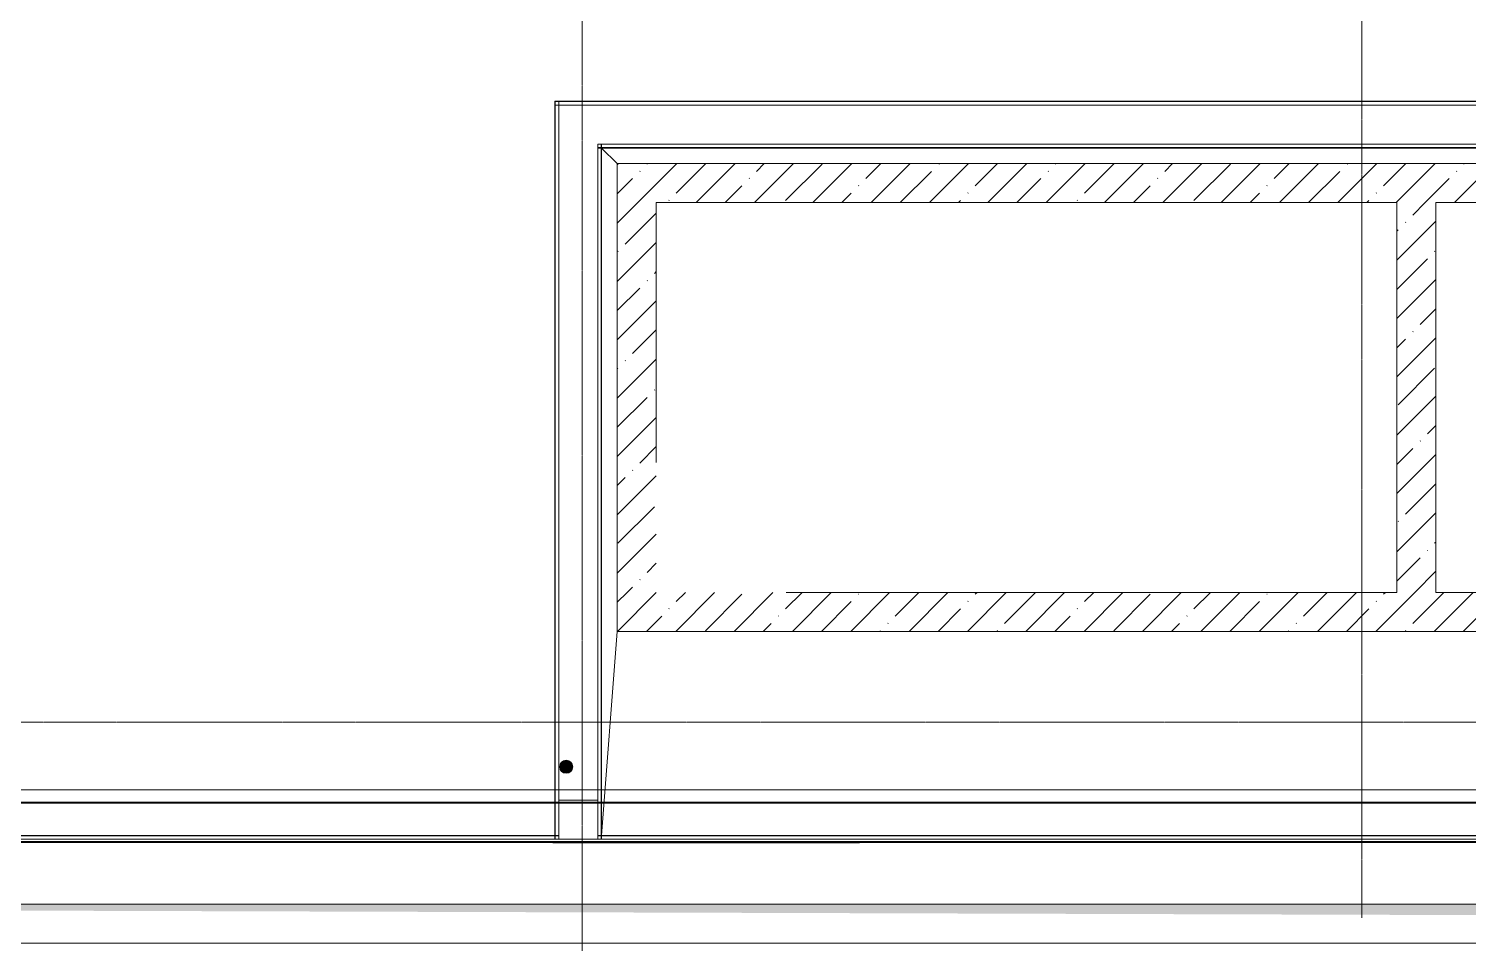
# Model space of a CAD drawing. Header units: millimetres. Extents: x 3292171 to 3365605, y -644412 to -600630.
# Drawn here: x 3317025 to 3328105, y -616373 to -609336 of the extents above; entities that cross this region are included whole.
import ezdxf

# ---------------------------------------------------------------- set-up
doc = ezdxf.new("R2010")
doc.units = ezdxf.units.MM
doc.header["$LTSCALE"] = 0.5
doc.linetypes.add('ADSK_Линия сетки', pattern=[25, 20, -2.5, 0, -2.5])
doc.layers.add('_0', color=7, linetype='Continuous')
doc.layers.add('A-DOOR', color=7, linetype='Continuous', lineweight=18, true_color=0x7f7f7f)
for name, color, linetype, lineweight in [('Каркас несущий', 7, 'Continuous', 18), ('Перекрытия', 7, 'Continuous', 18), ('Скрытые грани', 7, 'Continuous', 18), ('Стены несущие', 7, 'Continuous', 40), ('Элементы узлов', 7, 'Continuous', 18)]:
    doc.layers.add(name, color=color, linetype=linetype, lineweight=lineweight)
pattern_1 = [(45, (3327284.68, -617673.4), (-224.506, 224.506), []), (45, (3327509.2, -617673.4), (-224.506, 224.506), [396.875, -79.375, 3.353, -76.022])]

# ---------------------------------------------------------------- blocks, each defined once
blk = doc.blocks.new('ADSK_Балка_Уголок_ГОСТ 8509-93 - L 30x3-1754193-004_АР_РД_План_0_000')
at = {"layer": 'Каркас несущий'}
for p, q in [((-2840, 6.8), (-2840, 8.5)), ((-2840, 8.5), (-2810, 8.5)), ((-2840, 5.5), (-2840, 6.8)), ((-2840, 5.5), (2840, 5.5)), ((-2840, 1.5), (-2840, 5.5)), ((-2840, -20.2), (-2840, 1.5)), ((-2840, -21.5), (-2840, -20.2)), ((-2840, -21.5), (-2817, -21.5)), ((-2810, -21.5), (2833, -21.5))]:
    blk.add_line(p, q, dxfattribs=at)
at = {"layer": 'Скрытые грани'}
blk.add_line((-2840, 5.5), (2840, 5.5), dxfattribs=at)
blk = doc.blocks.new('ADSK_Балка_Уголок_ГОСТ 8509-93 - L 30x3-1753175-004_АР_РД_План_0_000')
at = {"layer": 'Каркас несущий'}
for p, q in [((-6630, 5.5), (6630, 5.5)), ((-6623, -21.5), (6623, -21.5))]:
    blk.add_line(p, q, dxfattribs=at)
at = {"layer": 'Скрытые грани'}
blk.add_line((-6630, 5.5), (6630, 5.5), dxfattribs=at)
blk = doc.blocks.new('ADSK_Балка_Уголок_ГОСТ 8509-93 - L 30x3-1754194-004_АР_РД_План_0_000')
at = {"layer": 'Каркас несущий'}
for p, q in [((-2652, 21.5), (-2675, 21.5)), ((-2675, 20.2), (-2675, 21.5)), ((-2675, -1.5), (-2675, 20.2)), ((2645, 21.5), (-2645, 21.5)), ((2675, 21.5), (2652, 21.5)), ((2675, 21.5), (2675, 20.2)), ((2675, 20.2), (2675, -1.5)), ((-2675, -5.5), (-2675, -1.5)), ((2675, -5.5), (-2675, -5.5)), ((-2675, -6.8), (-2675, -5.5)), ((-2675, -8.5), (-2675, -6.8)), ((2675, -8.5), (-2675, -8.5)), ((2675, -1.5), (2675, -5.5)), ((2675, -5.5), (2675, -6.8)), ((2675, -6.8), (2675, -8.5))]:
    blk.add_line(p, q, dxfattribs=at)
at = {"layer": 'Скрытые грани'}
blk.add_line((-2675, -5.5), (2675, -5.5), dxfattribs=at)
blk = doc.blocks.new('ADSK_Балка_Уголок_ГОСТ 8509-93 - L 30x3-1753355-004_АР_РД_План_0_000')
at = {"layer": 'Каркас несущий'}
for p, q in [((-6277, 21.5), (-6300, 21.5)), ((-6300, 20.2), (-6300, 21.5)), ((-6300, -1.5), (-6300, 20.2)), ((6270, 21.5), (-6270, 21.5)), ((-6300, -5.5), (-6300, -1.5)), ((6300, -5.5), (-6300, -5.5)), ((-6300, -6.8), (-6300, -5.5)), ((-6300, -8.5), (-6300, -6.8)), ((6300, -8.5), (-6300, -8.5))]:
    blk.add_line(p, q, dxfattribs=at)
at = {"layer": 'Скрытые грани'}
blk.add_line((-6300, -5.5), (6300, -5.5), dxfattribs=at)
blk = doc.blocks.new('ADSK_Балка_Уголок_ГОСТ 8509-93 - L 30x3-1754190-004_АР_РД_План_0_000')
at = {"layer": 'Каркас несущий'}
for p, q in [((-10440, 8.5), (10440, 8.5)), ((-10440, 5.5), (10440, 5.5)), ((10440, 8.5), (10440, 6.8)), ((10440, 6.8), (10440, 5.5)), ((10440, 5.5), (10440, 1.5)), ((10440, 1.5), (10440, -20.2)), ((-9610, -21.5), (10410, -21.5)), ((10417, -21.5), (10440, -21.5)), ((10440, -20.2), (10440, -21.5))]:
    blk.add_line(p, q, dxfattribs=at)
at = {"layer": 'Скрытые грани'}
blk.add_line((-10440, 5.5), (10440, 5.5), dxfattribs=at)
blk = doc.blocks.new('ADSK_Балка_Уголок_ГОСТ 8509-93 - L 30x3-1754498-004_АР_РД_План_0_000')
at = {"layer": 'Каркас несущий'}
for p, q in [((-6090, 7), (-6090, 8)), ((-6090, 8), (6090, 8)), ((-6090, 6), (-6090, 7)), ((-6090, 6), (6090, 6)), ((-6090, 2), (-6090, 6)), ((-6090, -20), (-6090, 2)), ((-6090, -22), (-6090, -20)), ((-6090, -22), (-6067, -22)), ((-6060, -22), (6083, -22))]:
    blk.add_line(p, q, dxfattribs=at)
at = {"layer": 'Скрытые грани'}
blk.add_line((-6090, 6), (6090, 6), dxfattribs=at)
blk = doc.blocks.new('Обозначение проема для шахты - Обозначение проема для шахты-1760118-004_АР_РД_План_0_000')
at = {"layer": 'Элементы узлов', "lineweight": 18}
blk.add_hatch(color=256, dxfattribs=at).paths.add_polyline_path([(16250, -150), (16250, 150), (-16250, 150), (16150, 50), (16197, -44)], flags=0)
for p, q in [((-16250, 150), (16250, 150)), ((-16250, -150), (16250, -150)), ((16250, -150), (-16250, -150))]:
    blk.add_line(p, q, dxfattribs=at)

msp = doc.modelspace()

# ---------------------------------------------------------------- hatches: boundary and pattern name
at = {"layer": 'A-DOOR', "lineweight": 9, "true_color": 0x636466}
h = msp.add_hatch(dxfattribs=at)
h.set_pattern_fill('FP_87', color=251, style=0, pattern_type=2)
h.set_pattern_definition(pattern_1)
h.paths.add_polyline_path([(3321820.8054, -613673.3913), (3321854.6806, -613673.3913), (3321854.6806, -610373.3913), (3321554.6806, -610373.3913), (3321554.6806, -613673.3913)], flags=0)
h = msp.add_hatch(dxfattribs=at)
h.set_pattern_fill('FP_87', color=251, style=0, pattern_type=2)
h.set_pattern_definition(pattern_1)
h.paths.add_polyline_path([(3333554.6806, -610673.3913), (3333554.6806, -610373.3913), (3321854.6806, -610373.3913), (3321854.6806, -610673.3913), (3332783.3318, -610673.3913)], flags=0)
h = msp.add_hatch(dxfattribs=at)
h.set_pattern_fill('FP_87', color=251, style=0, pattern_type=2)
h.set_pattern_definition(pattern_1)
h.paths.add_polyline_path([(3327554.6806, -613673.3913), (3327854.6806, -613673.3913), (3327854.6806, -610673.3913), (3327554.6806, -610673.3913), (3327554.6806, -612472.777)], flags=0)
h = msp.add_hatch(dxfattribs=at)
h.set_pattern_fill('FP_87', color=251, style=0, pattern_type=2)
h.set_pattern_definition(pattern_1)
h.paths.add_polyline_path([(3333554.6806, -613973.3913), (3333554.6806, -613673.3913), (3321554.6806, -613673.3913), (3321554.6806, -613973.3913), (3332783.3318, -613973.3913)], flags=0)
at = {"layer": 'A-DOOR', "lineweight": 20, "true_color": 0x636466}
h = msp.add_hatch(color=251, dxfattribs=at)
edge = h.paths.add_edge_path(flags=0)
edge.add_arc((3321161.695, -615015.7478), 50, 0, 360)

# ---------------------------------------------------------------- linework, layer by layer
at = {"layer": '_0', "lineweight": 30}
msp.add_line((3321059.8518, -615597.4502), (3323419.8063, -615597.4502), dxfattribs=at)
at = {"layer": 'A-DOOR', "color": 251, "linetype": 'ADSK_Линия сетки', "true_color": 0x636466}
for p, q in [((3321284.6806, -643612.0086), (3321284.6806, -601555.4033)), ((3327284.6806, -616178.8858), (3327284.6806, -601555.4033)), ((3327284.6806, -616178.8858), (3327284.6806, -601555.4033)), ((3292970.5006, -614673.3913), (3363853.491, -614673.3913))]:
    msp.add_line(p, q, dxfattribs=at)
at = {"layer": 'A-DOOR', "color": 251, "true_color": 0x636466}
for p, q in [((3321074.6806, -609893.3913), (3321074.6806, -615543.3913)), ((3334334.6806, -609893.3913), (3321074.6806, -609893.3913)), ((3321434.6806, -610253.3913), (3333974.6806, -610253.3913)), ((3321434.6806, -610253.3913), (3321554.6806, -610373.3913)), ((3321434.6806, -615543.3913), (3321434.6806, -610253.3913)), ((3321554.6806, -610373.3913), (3321554.6806, -613973.3913)), ((3333854.6806, -610373.3913), (3321554.6806, -610373.3913)), ((3321854.6806, -612673.3913), (3321854.6806, -610673.3913)), ((3321854.6806, -610673.3913), (3327554.6806, -610673.3913)), ((3327554.6806, -610673.3913), (3327554.6806, -613673.3913)), ((3327854.6806, -610673.3913), (3333554.6806, -610673.3913)), ((3327854.6806, -613673.3913), (3327854.6806, -610673.3913)), ((3327554.6806, -613673.3913), (3322854.6808, -613673.3913)), ((3332554.6808, -613673.3913), (3327854.6806, -613673.3913)), ((3321554.6806, -613973.3913), (3321434.6806, -615543.3913)), ((3321554.6806, -613973.3913), (3333854.6806, -613973.3913)), ((3321104.2999, -615273.3913), (3321405.0614, -615273.3913)), ((3321074.6806, -615543.3913), (3300224.6806, -615543.3913)), ((3333584.6806, -615543.3913), (3321434.6806, -615543.3913)), ((3321404.6806, -615573.3913), (3321104.6806, -615573.3913))]:
    msp.add_line(p, q, dxfattribs=at)
at = {"layer": 'A-DOOR', "color": 251, "lineweight": 20, "true_color": 0x636466}
msp.add_circle((3321161.695, -615015.7478), 50, dxfattribs=at)
at = {"layer": 'Перекрытия'}
msp.add_line((3333975.5331, -615193.958), (3299875.5331, -615193.958), dxfattribs=at)
at = {"layer": 'Стены несущие'}
for p, q in [((3333875.5331, -615293.958), (3299975.5331, -615293.958)), ((3300276.6125, -615593.958), (3333575.5331, -615593.958))]:
    msp.add_line(p, q, dxfattribs=at)

# ---------------------------------------------------------------- block references
at = {"layer": 'A-DOOR', "color": 251, "true_color": 0x636466}
for name, p, rotation in [('ADSK_Балка_Уголок_ГОСТ 8509-93 - L 30x3-1754193-004_АР_РД_План_0_000', (3321083.1806, -612733.3913), 89.99999999999991), ('ADSK_Балка_Уголок_ГОСТ 8509-93 - L 30x3-1754194-004_АР_РД_План_0_000', (3321426.1806, -612898.3913), 90.00000000000007)]:
    msp.add_blockref(name, p, dxfattribs=dict(at, rotation=rotation))
for name, p in [('ADSK_Балка_Уголок_ГОСТ 8509-93 - L 30x3-1753175-004_АР_РД_План_0_000', (3327704.6806, -609901.8913)), ('ADSK_Балка_Уголок_ГОСТ 8509-93 - L 30x3-1753355-004_АР_РД_План_0_000', (3327704.6806, -610244.8913)), ('ADSK_Балка_Уголок_ГОСТ 8509-93 - L 30x3-1754190-004_АР_РД_План_0_000', (3310664.6806, -615551.8913)), ('ADSK_Балка_Уголок_ГОСТ 8509-93 - L 30x3-1754498-004_АР_РД_План_0_000', (3327494.6806, -615551.8913))]:
    msp.add_blockref(name, p, dxfattribs=at)
at = {"layer": 'A-DOOR', "color": 251, "lineweight": 18, "true_color": 0x636466}
msp.add_blockref('Обозначение проема для шахты - Обозначение проема для шахты-1760118-004_АР_РД_План_0_000', (3317304.6806, -616223.3913), dxfattribs=at)

doc.saveas('drawing.dxf')
